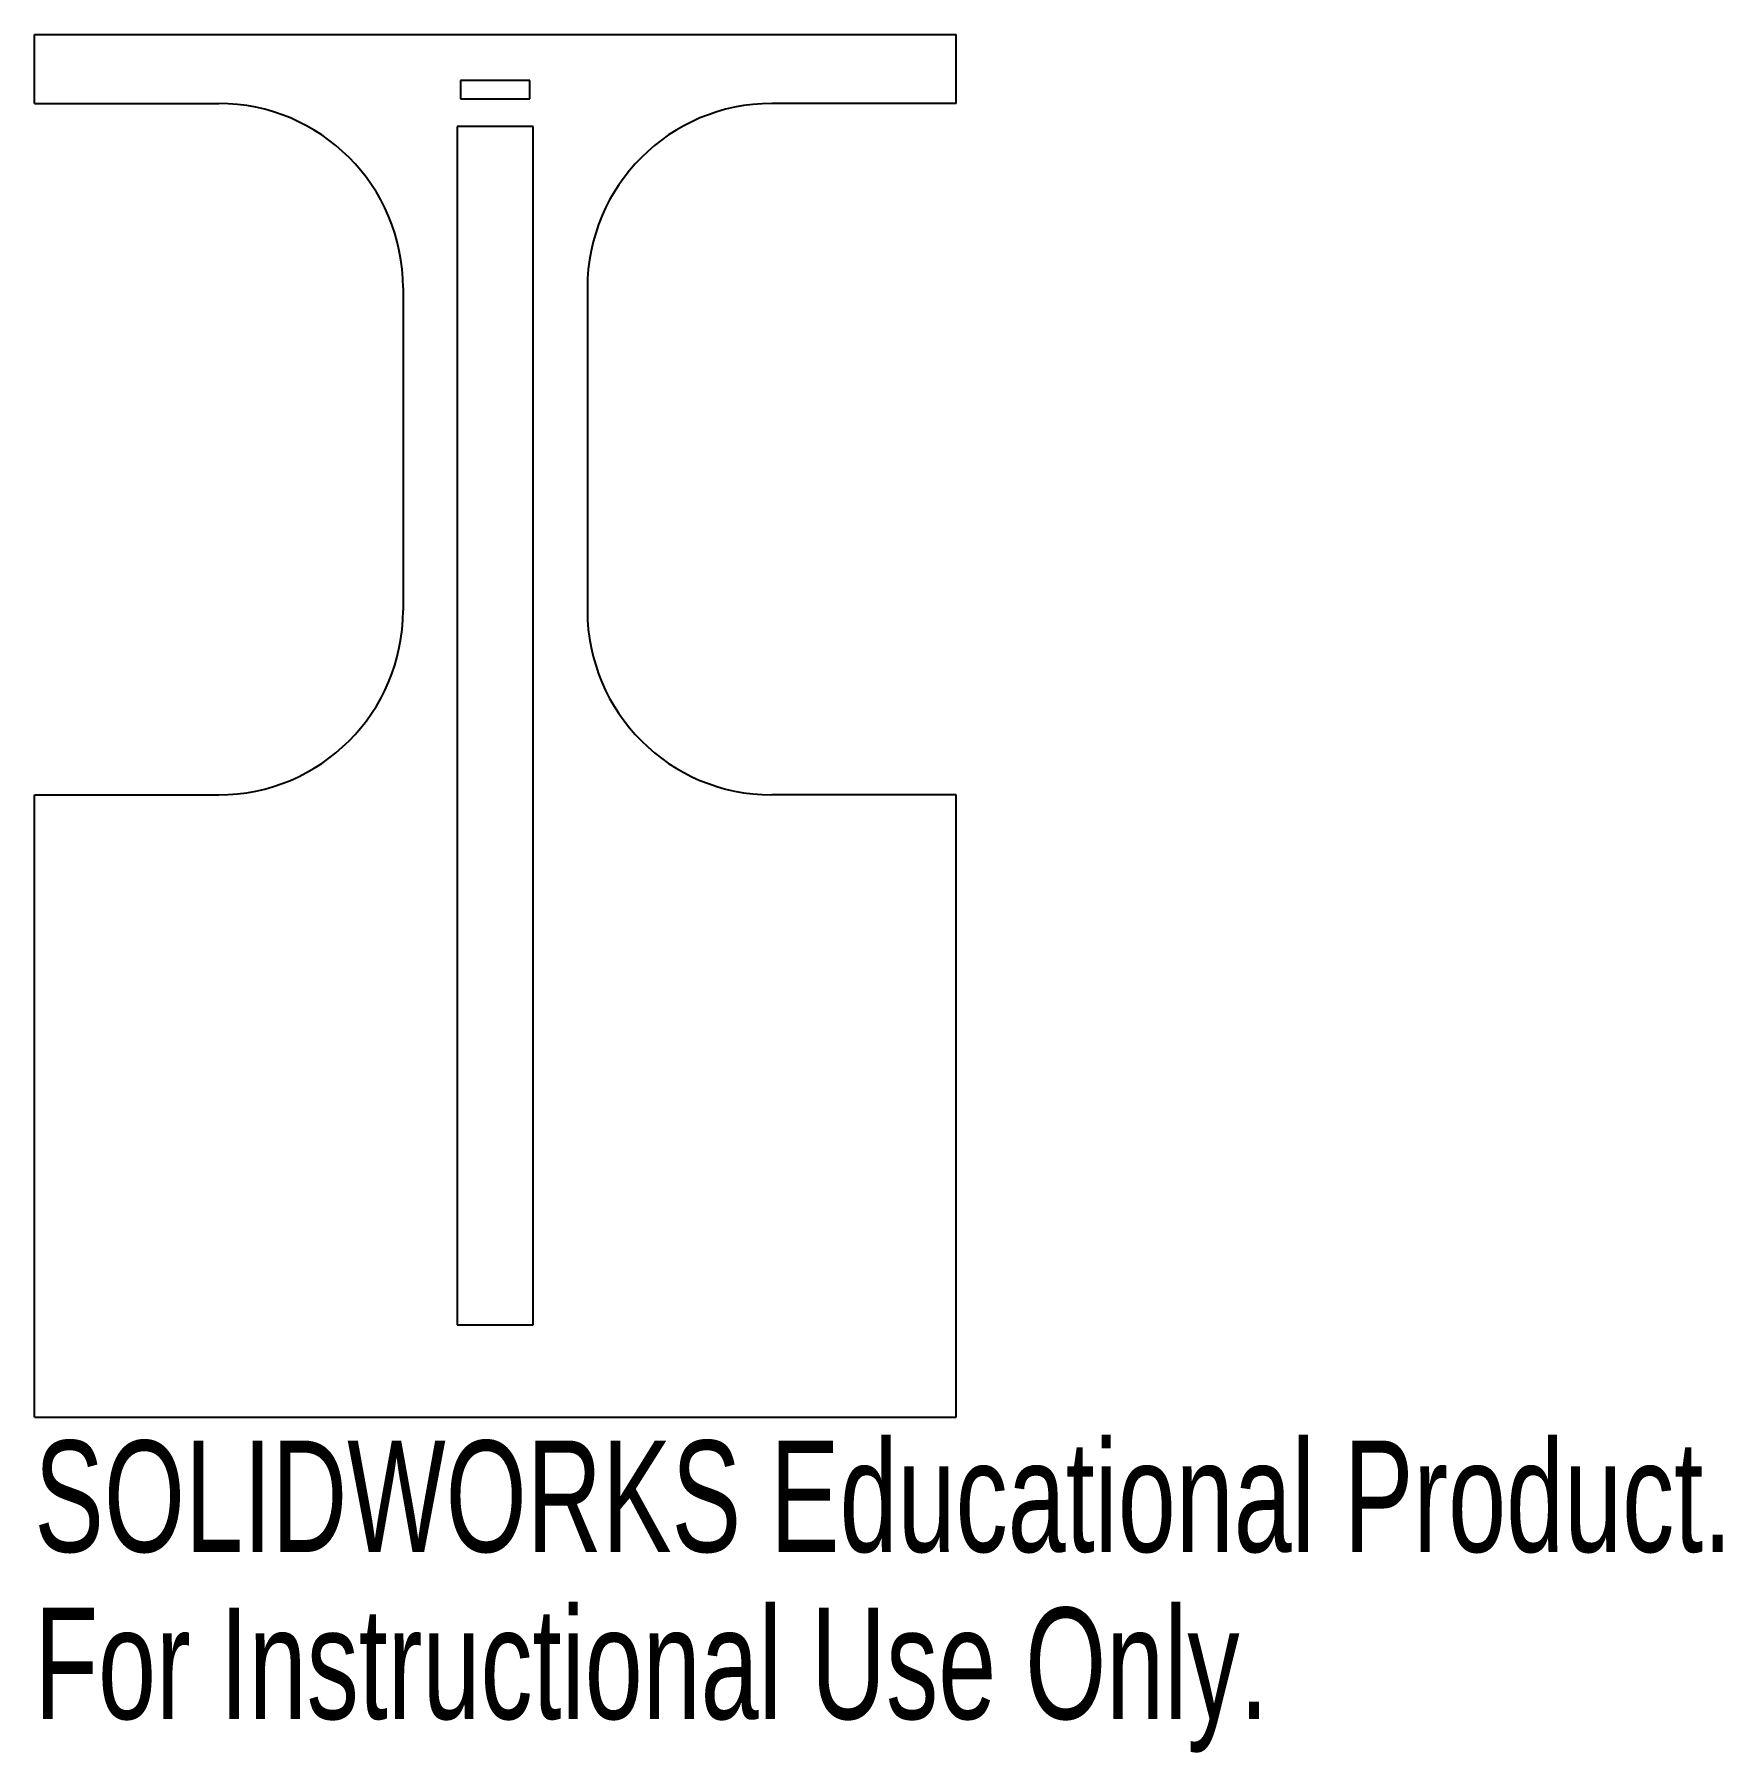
# Model space of a CAD drawing. Header units: millimetres. Extents: x 0 to 73.3, y -14.6 to 60.
import ezdxf

# ---------------------------------------------------------------- set-up
doc = ezdxf.new("R2010")
doc.units = ezdxf.units.MM
doc.styles.add('SLDTEXTSTYLE0', font='TXT', dxfattribs={"width": 0.7})

msp = doc.modelspace()

# ---------------------------------------------------------------- linework, layer by layer
at = {"color": 7, "linetype": 'Continuous', "lineweight": 25}
for p, q in [((0, 57), (0, 60)), ((0, 60), (40, 60)), ((40, 57), (40, 60)), ((18.5, 58), (18.5, 57.2)), ((21.5, 58), (18.5, 58)), ((21.5, 57.2), (21.5, 58)), ((0, 57), (8, 57)), ((18.5, 57.2), (21.5, 57.2)), ((40, 57), (32, 57)), ((18.35, 56), (18.35, 4)), ((21.65, 56), (18.35, 56)), ((21.65, 4), (21.65, 56)), ((16, 49), (16, 35)), ((24, 49), (24, 35)), ((0, 27), (8, 27)), ((0, 0), (0, 27)), ((40, 27), (32, 27)), ((40, 0), (40, 27)), ((18.35, 4), (21.65, 4)), ((0, 0), (40, 0))]:
    msp.add_line(p, q, dxfattribs=at)
for centre, start, end in [((8, 49), 0, 90), ((32, 49), 90, 180), ((8, 35), 270, 0), ((32, 35), 180, 270)]:
    msp.add_arc(centre, 8, start, end, dxfattribs=at)

# ---------------------------------------------------------------- texts
at = {"color": 7, "linetype": 'Continuous', "char_height": 4.83362, "attachment_point": 1, "style": 'SLDTEXTSTYLE0'}
for s, insert in [('SOLIDWORKS Educational Product.', (0, -1.02)), ('For Instructional Use Only.', (0, -8.27))]:
    msp.add_mtext(s, dxfattribs=dict(at, insert=insert))

doc.saveas('drawing.dxf')
